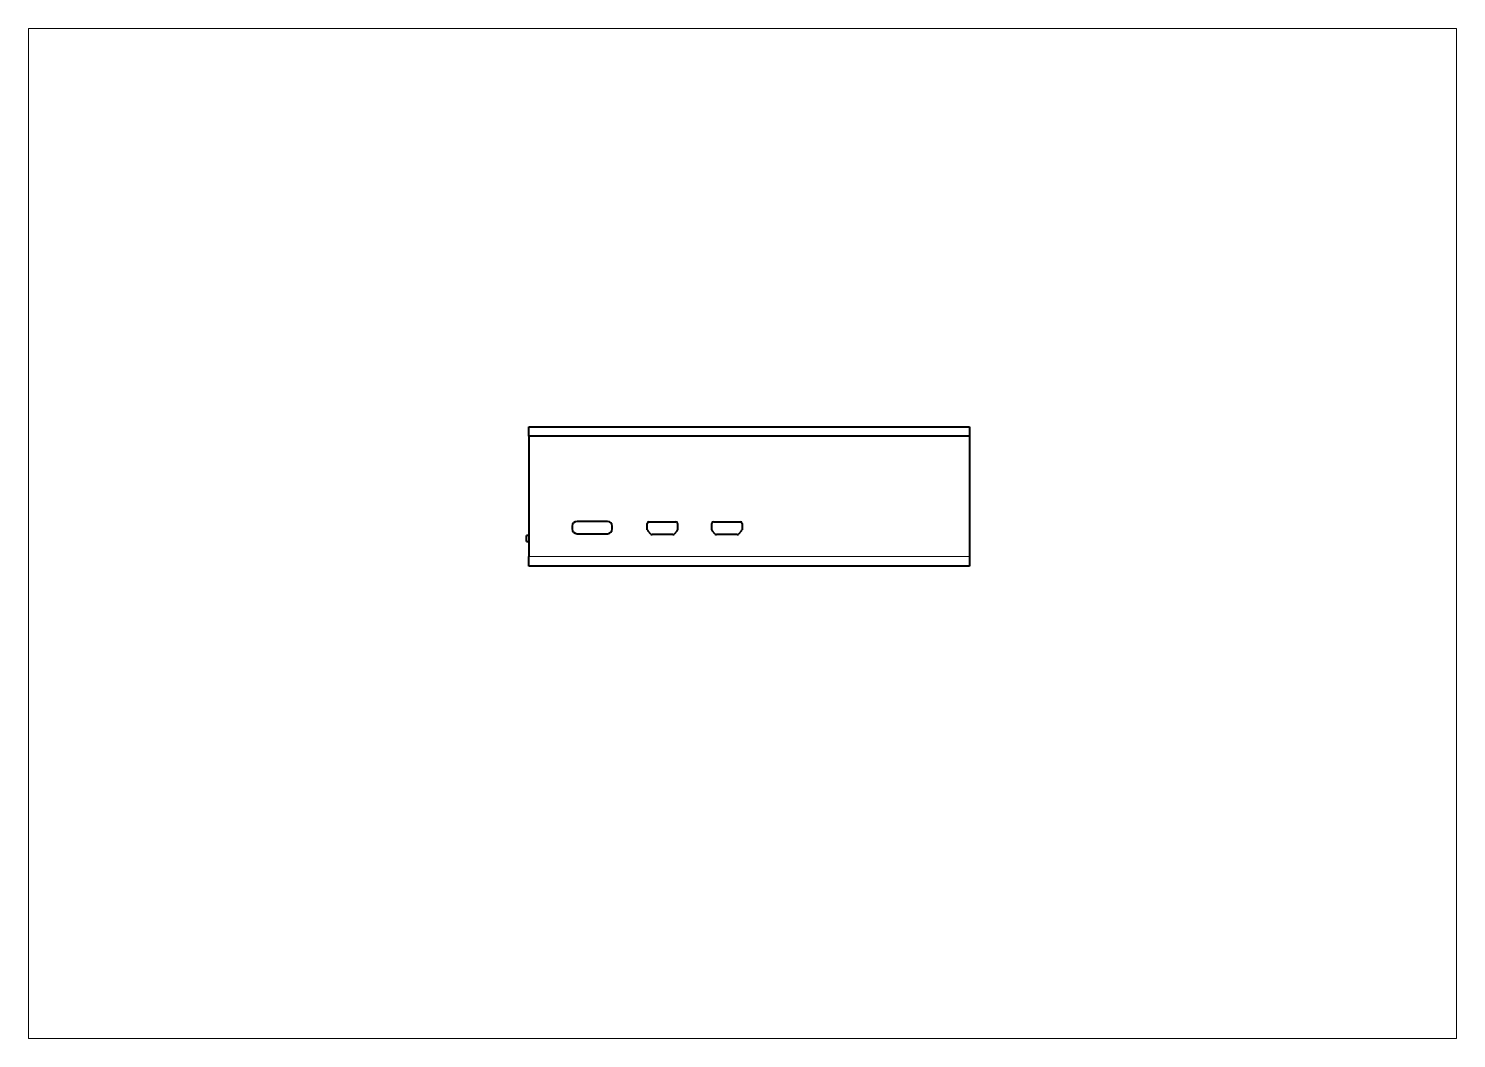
# Paper-space layout 'Layout1' of a CAD drawing. Header units: millimetres. Extents: x 0 to 297, y 0 to 210.
# The model-space entities are those that its viewports show. They can reach past a viewport. Long polylines and large blocks are cut down to what shows.
import ezdxf

# ---------------------------------------------------------------- set-up
doc = ezdxf.new("R2010")
doc.units = ezdxf.units.MM
doc.header["$LTSCALE"] = 12.7
doc.layers.add('TANGENT_LINES', color=7, linetype='Continuous', lineweight=15)
doc.layers.add('Visible', color=7, linetype='Continuous', lineweight=40)

msp = doc.modelspace()

# ---------------------------------------------------------------- linework, layer by layer
at = {"layer": 'TANGENT_LINES'}
msp.add_line((200.36, 100.21), (292.04, 100.21), dxfattribs=at)
at = {"layer": 'Visible'}
for p, q in [((200.36, 127.21), (292.04, 127.21)), ((200.36, 125.21), (200.36, 127.21)), ((292.04, 125.21), (200.36, 125.21)), ((292.04, 125.21), (200.36, 125.21)), ((200.36, 125.21), (200.36, 100.21)), ((292.04, 127.21), (292.04, 125.21)), ((292.04, 125.21), (292.04, 100.21)), ((216.73, 107.52), (210.39, 107.52)), ((225.01, 105.79), (225.01, 107.11)), ((225.36, 107.46), (230.96, 107.46)), ((231.31, 107.11), (231.31, 105.79)), ((238.41, 105.79), (238.41, 107.11)), ((238.76, 107.46), (244.36, 107.46)), ((244.71, 107.11), (244.71, 105.79)), ((200.36, 104.56), (199.86, 104.56)), ((199.86, 103.31), (199.86, 104.56)), ((209.39, 106.52), (209.39, 105.96)), ((210.39, 104.96), (216.73, 104.96)), ((217.73, 105.96), (217.73, 106.52)), ((225.75, 104.87), (225.11, 105.55)), ((230.32, 104.76), (226.01, 104.76)), ((231.22, 105.55), (230.57, 104.87)), ((239.15, 104.87), (238.51, 105.55)), ((243.72, 104.76), (239.41, 104.76)), ((244.62, 105.55), (243.97, 104.87)), ((199.86, 103.31), (200.36, 103.31)), ((200.36, 98.21), (200.36, 100.21)), ((292.04, 98.21), (200.36, 98.21)), ((292.04, 100.21), (292.04, 98.21))]:
    msp.add_line(p, q, dxfattribs=at)
for centre, radius, start, end in [((210.39, 106.52), 1, 90, 180), ((216.73, 106.52), 1, 0, 90), ((225.36, 107.11), 0.35, 90, 180), ((230.96, 107.11), 0.35, 0, 90), ((238.76, 107.11), 0.35, 90, 180), ((244.36, 107.11), 0.35, 0, 90), ((210.39, 105.96), 1, 180, 270), ((216.73, 105.96), 1, 270, 0), ((225.36, 105.79), 0.35, 180, 223.4725), ((226.01, 105.11), 0.35, 223.4725, 270), ((230.32, 105.11), 0.35, 270, 316.5275), ((230.96, 105.79), 0.35, 316.5275, 0), ((238.76, 105.79), 0.35, 180, 223.4725), ((239.41, 105.11), 0.35, 223.4725, 270), ((243.72, 105.11), 0.35, 270, 316.5275), ((244.36, 105.79), 0.35, 316.5275, 0)]:
    msp.add_arc(centre, radius, start, end, dxfattribs=at)

psp = doc.layouts.get("Layout1")

# ---------------------------------------------------------------- viewports
at = {"layer": '0', "view_target_point": (244.81, 105)}
psp.add_viewport(center=(148.5, 105), size=(297, 210), view_center_point=(0, 0), view_height=210, dxfattribs=at)

doc.saveas('drawing.dxf')
